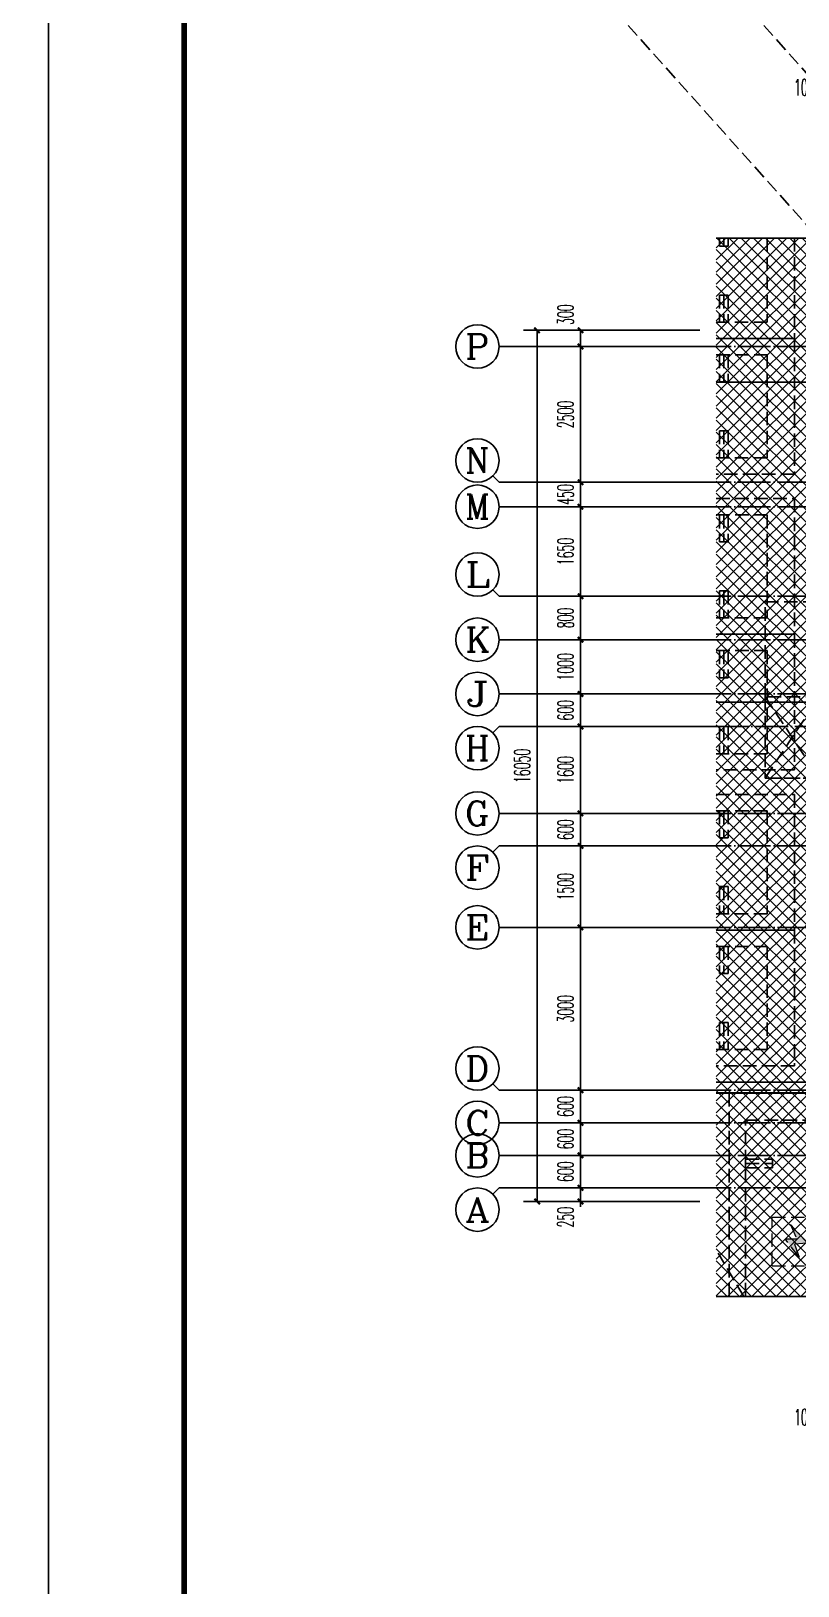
# Model space of a CAD drawing. Extents: x 27938 to 1507990, y 110129 to 923079.
# Drawn here: x 612082 to 626212, y 594601 to 623245 of the extents above; entities that cross this region are included whole.
import ezdxf
from ezdxf.enums import TextEntityAlignment as Align
from ezdxf.xclip import XClip

# ---------------------------------------------------------------- set-up
doc = ezdxf.new("R2010")
doc.units = 0
doc.header["$LTSCALE"] = 1000
doc.header["$MEASUREMENT"] = 0
doc.header["$XCLIPFRAME"] = 0
for name, pattern in [('5、6、7#楼参照$0$DASH', [0.35, 0.25, -0.1]), ('__DASH', [0.35, 0.25, -0.1]), ('DASH', [0.35, 0.25, -0.1]), ('DOTE', [2.4200000000000004, 2, -0.2, 0.02, -0.2])]:
    doc.linetypes.add(name, pattern=pattern)
doc.layers.add('AE-PARKING', color=70, linetype='5、6、7#楼参照$0$DASH', lineweight=13)
doc.layers.add('填充', color=251, linetype='Continuous', lineweight=5)
for name, color, linetype in [('AXIS', 3, 'Continuous'), ('AXIS_TEXT', 7, 'Continuous'), ('DOTE', 1, 'Continuous'), ('HS-A-停车位（标准）', 9, 'Continuous'), ('HS-A-墙-砖', 2, 'Continuous'), ('HS-A-留孔-顶板面', 3, 'DASH'), ('图框', 140, 'Continuous')]:
    doc.layers.add(name, color=color, linetype=linetype)
doc.layers.add('yichutu', color=7, linetype='Continuous', true_color=0xffffff, plot=False)
doc.styles.add('_TCH_AXIS', font='COMPLEX', dxfattribs={"bigfont": 'GBCBIG'})
doc.styles.add('_TCH_DIM_T3', font='SIMPLEX.shx', dxfattribs={"width": 0.4941176470588236, "bigfont": 'GBCBIG.shx'})
doc.styles.add('COMPLEX', font='COMPLEX')
doc.dimstyles.new('_TCH_ARCH&&100', dxfattribs={"dimtxt": 297.5, "dimasz": 100, "dimexe": 250, "dimexo": 300, "dimgap": 126.25, "dimtad": 1, "dimdec": 0, "dimzin": 0, "dimdsep": 46, "dimtxsty": '_TCH_DIM_T3', "dimblk": 'ARCHTICK', "dimcen": 0.09, "dimclrt": 4, "dimazin": 2, "dimtfac": 1, "dimtdec": 0, "dimtix": 1, "dimtmove": 2, "dimatfit": 3, "dimfxl": 100, "dimtolj": 1, "dimtzin": 0, "dimarcsym": 0})

# ---------------------------------------------------------------- blocks, each defined once
blk = doc.blocks.new('A$C25A378E3')
at = {"layer": 'HS-A-停车位（标准）', "linetype": 'DASH'}
for p, q in [((299.9288666398497, 4280.200665866025), (299.9276344913524, 4120.200664976728)), ((299.9276344913524, 4120.200664976728), (799.9273485837039, 4120.008946264163)), ((299.9282505712472, 4200.200665451237), (799.9279646449722, 4200.00894667895)), ((299.9288666398497, 4280.200665866025), (799.9285807174165, 4280.00894703425)), ((799.9285807174165, 4280.00894703425), (799.9273485837039, 4120.008946264163)), ((1699.929113851395, 4280.193678615266), (1699.927881702897, 4120.19367778569)), ((1699.927881702897, 4120.19367778569), (2199.927595795365, 4120.001958953799)), ((1699.928497782676, 4200.193678200361), (2199.928211856517, 4200.001959428308)), ((1699.929113851395, 4280.193678615266), (2199.928827928961, 4280.001959843212)), ((2199.928827928961, 4280.001959843212), (2199.927595795365, 4120.001958953799)), ((300.0205537431175, 1700.046125917463), (-199.9740653929766, 2550.049336581258)), ((2200.020893819514, 1700.035927985562), (2700.026429273654, 2550.032717227354))]:
    blk.add_line(p, q, dxfattribs=at)
for points in [[(1.164153218269348e-10, 5499.999999999884), (2499.999999842257, 5499.971898506512), (2499.938176556607, -0.02810114610474557), (-0.06182328553404659, 3.472669050097466e-07)], [(299.9943796824664, 4999.996627852321), (2199.994379562442, 4999.975270717288), (2199.938176575466, -0.02472896687686443), (299.9381766954903, -0.003371831844560802)]]:
    blk.add_lwpolyline(points, close=True, dxfattribs=at)
blk = doc.blocks.new('充电车位')
at = {"layer": 'AE-PARKING', "linetype": 'ByBlock'}
h = blk.add_hatch(color=1, dxfattribs=at)
h.dxf.hatch_style = 1
h.paths.add_polyline_path([(-1007586.192309124, -1042637.750552036), (-1007473.70691881, -1042375.484842397), (-1007689.223537753, -1042375.484842405), (-1007425.007632948, -1042030.478523538), (-1007514.574478829, -1042281.719792634), (-1007278.962196556, -1042297.991757713)])
at = {"layer": 'AE-PARKING', "color": 1}
for p, q in [((-1007928.602682202, -1041872.947363779), (-1007028.602682206, -1041872.947363779)), ((-1007928.602682199, -1041872.947363779), (-1007928.602682201, -1042772.947363771)), ((-1007028.602682203, -1041872.947363779), (-1007028.602682201, -1042772.947363771)), ((-1007928.602682204, -1042772.947363771), (-1007028.602682201, -1042772.947363771))]:
    blk.add_line(p, q, dxfattribs=at)
at = {"layer": 'AE-PARKING', "color": 1, "linetype": 'ByBlock'}
for p, q in [((-1007425.007632948, -1042030.478523538), (-1007689.223537753, -1042375.484842405)), ((-1007425.007632948, -1042030.478523538), (-1007514.574478829, -1042281.719792634)), ((-1007278.962196556, -1042297.991757713), (-1007586.192309124, -1042637.750552036)), ((-1007514.574478829, -1042281.719792634), (-1007278.962196556, -1042297.991757713)), ((-1007689.223537753, -1042375.484842405), (-1007473.70691881, -1042375.484842397)), ((-1007586.192309124, -1042637.750552036), (-1007473.70691881, -1042375.484842397))]:
    blk.add_line(p, q, dxfattribs=at)
blk = doc.blocks.new('A$C74D73064')
at = {"layer": '填充'}
h = blk.add_hatch(dxfattribs=at)
h.set_pattern_fill('ANSI37', color=196, scale=100, style=0)
h.set_pattern_definition([(45, (-58932.59737397294, 57522.26104246161), (-112.2532015133644, 112.2532015133644), []), (135, (-58932.59737397294, 57522.26104246161), (-112.2532015133644, -112.2532015133644), [])])
h.paths.add_polyline_path([(80665.17657511955, 65672.48837301414), (80665.16932242422, 67372.48837294616), (76315.42368363193, 67372.47708903544), (76315.44392695435, 65922.31491917116), (73815.27983643705, 65922.28001850366), (73815.70312912099, 63022.07399201696), (71715.62008735508, 63022.08716759388), (71715.62008629018, 58172.52289359935), (76465.42623533832, 58172.52289476292), (76465.42663210043, 57472.26040527446), (81365.36264781794, 57472.33170770865), (81365.36493707402, 59522.34522828285), (81765.3190175374, 59522.16067231307), (81765.3167283663, 61372.41094861017), (79315.43034706055, 61372.50304306741), (79315.43729322893, 65672.48837303871)], flags=16)
h.paths.add_polyline_path([(104365.4086881626, 66522.63366111729), (104365.4076288358, 67421.37207475211), (100065.881475899, 67423.14449472248), (100065.8795978961, 65672.65199905203), (101315.6179143765, 65672.65199907881), (101315.4711288555, 61472.51502871164), (96715.47766501829, 61472.51356931019), (96715.47981255525, 58172.52251458913), (101465.4718973952, 58172.52251474874), (101465.4718925493, 57472.25621834851), (104165.4718936068, 57472.25621835887), (104165.4718936031, 59522.25982905645), (107365.4438624625, 59522.24441909161), (107365.4570225276, 63822.26013017795), (106865.5058597741, 63822.24568696052), (106865.4991138614, 66522.58811312297)], flags=16)
h.paths.add_polyline_path([(63315.42633097706, 70272.25290802703), (117315.4131985184, 70272.25290802703), (117315.4131985184, 50772.25290920387), (63315.42633097706, 50772.25290920387)])
at = {"color": 3}
blk.add_lwpolyline([(63315.42633097706, 70272.25290802703), (117315.4131985184, 70272.25290802703), (117315.4131985184, 50772.25290920387), (63315.42633097706, 50772.25290920387)], close=True, dxfattribs=at)
at = {"layer": 'DOTE', "color": 5}
for p, q in [((-13744.9648988698, 67619.2564616513), (186069.1586907377, 67619.2564616513)), ((186069.1586907371, 61719.25646165141), (-82096.49317365023, 61719.25646165141)), ((186069.1586907378, 54519.25646165141), (-82096.49317365023, 54519.25646165141))]:
    blk.add_line(p, q, dxfattribs=at)
at = {"layer": 'HS-A-墙-砖'}
for p, q in [((65215.43707447666, 54722.25331598031), (59129.9034586523, 54722.253213665)), ((59129.90346201487, 54522.253213665), (65215.43707447667, 54522.25331598029))]:
    blk.add_line(p, q, dxfattribs=at)
at = {"layer": 'HS-A-留孔-顶板面'}
for points in [[(64215.4263241482, 61822.2653923399), (64215.49083408469, 63572.23720520316), (65515.3565243301, 63572.34190959751)], [(64215.43707447744, 61822.2653923399), (64215.43707447744, 60322.2653923399), (65215.43707447744, 60322.2653923399), (65215.43707447744, 61822.2653923399), (64215.43707447744, 61822.2653923399), (65215.43707447744, 60322.2653923399), (64215.43707447744, 60322.2653923399), (65215.43707447744, 61822.2653923399)]]:
    blk.add_lwpolyline(points, dxfattribs=at)
at = {"layer": 'AE-PARKING', "xscale": -0.9999999999999998, "rotation": 180.0025062727504}
blk.add_blockref('充电车位', (1072318.531689415, -990494.9908901869), dxfattribs=at)
at = {"layer": 'HS-A-停车位（标准）', "linetype": 'DASH'}
for p, rotation in [((59256.63958034315, 70922.1914756198), 270.0006440387873), ((59256.63958034315, 68422.1914756198), 270.0006440387873), ((59256.63958034292, 65472.19147561979), 270.0006440387873), ((59256.63958034292, 62972.19147561979), 270.0006440387873), ((59256.63958034292, 60022.19147561979), 270.0006440387873), ((59256.63958034292, 57522.19147561979), 270.0006440387873), ((63555.03510113072, 49019.25646199903), 0.000644038787326284)]:
    blk.add_blockref('A$C25A378E3', p, dxfattribs=dict(at, rotation=rotation))
blk = doc.blocks.new('HFHFTHFD')
at = {"layer": 'DOTE', "color": 0, "linetype": 'DOTE', "ltscale": 0.3}
for p, q in [((472616.5787020951, 610948.8100463543), (418616.5787028495, 610948.8100463543)), ((472616.5787020951, 608448.8100463543), (418616.5787028495, 608448.8100463543)), ((472616.5787020951, 607998.8100463543), (418616.5787028495, 607998.8100463543)), ((472616.5787020951, 606348.8100465569), (418616.5787028495, 606348.8100465569)), ((472616.5787020951, 605548.8100406288), (418616.5787028495, 605548.8100406289)), ((472616.5787020951, 604548.8100471114), (418616.5787028495, 604548.8100471116)), ((418616.5787028495, 603949.0803176122), (472616.5787020951, 603949.0802720234)), ((472616.5787020951, 602348.8100463724), (418616.5787028495, 602348.8100463726)), ((472616.5787020951, 601748.8100473221), (418616.5787028495, 601748.8100473222)), ((472616.5787020951, 600248.810045596), (418616.5787028495, 600248.8100466327)), ((472616.5787020951, 597248.8100389724), (418616.5787028495, 597248.8100389724)), ((472616.5787020951, 596648.8100389723), (418616.5787028495, 596648.8100389723)), ((472616.5787020951, 596048.810047531), (418616.5787028495, 596048.810047531)), ((472616.5787020951, 595448.810047531), (418616.5787028495, 595448.8100475312))]:
    blk.add_line(p, q, dxfattribs=at)
blk = doc.blocks.new('TK')
at = {"layer": '图框'}
blk.add_lwpolyline([(465375.0184975343, 548713.6539831527), (549475.0184975343, 548713.6539831527), (549475.0184975343, 489313.6539831528), (465375.0184975343, 489313.6539831528)], close=True, dxfattribs=at)
blk.add_lwpolyline([(465375.0184975343, 548713.6539831527), (549475.0184975343, 548713.6539831527), (549475.0184975343, 489313.6539831528), (465375.0184975343, 489313.6539831528)], close=True, dxfattribs=at)
at = {"layer": '图框', "const_width": 100}
blk.add_lwpolyline([(548475.0184975343, 490313.6539831528), (548475.0184975343, 547713.6539831527), (467875.0184975343, 547713.6539831527), (467875.0184975343, 490313.6539831528)], close=True, dxfattribs=at)
blk = doc.blocks.new('yct-841-594-84100-59399.9999999999-100-1000.0')
at = {"layer": 'yichutu', "color": 7, "true_color": 0xffffff}
blk.add_lwpolyline([(0, 0), (0, 59399.99999999994), (84100, 59399.99999999994), (84100, 0)], close=True, dxfattribs=at)
blk = doc.blocks.new('_ArchTick')
at = {"color": 0, "linetype": 'ByBlock', "const_width": 0.4}
blk.add_lwpolyline([(-0.5, -0.5), (0.5, 0.5)], dxfattribs=at)
blk = doc.blocks.new('*D1567')
at = {"layer": 'AXIS', "color": 0, "lineweight": -2}
for p, q in [((624406.3308911563, 601932.5644896363), (621956.3308911563, 601932.5644896363)), ((622206.3308911563, 601932.5644896363), (622206.3308911563, 602032.5644896363)), ((622206.3308911563, 601682.5644896365), (622206.3308911563, 601932.5644896363)), ((624406.3308911563, 601682.5644896365), (621956.3308911563, 601682.5644896365)), ((622206.3308911563, 601682.5644896365), (622206.3308911563, 601582.5644896365))]:
    blk.add_line(p, q, dxfattribs=at)
at = {"layer": 'Defpoints', "color": 0}
for p in [(622206.3308911563, 601932.5644896363), (624706.3308911563, 601932.5644896363), (624706.3308911563, 601682.5644896365)]:
    blk.add_point(p, dxfattribs=at)
at = {"layer": 'AXIS', "color": 0, "lineweight": -2, "xscale": 100, "yscale": 100, "zscale": 100}
for p, rotation in [((622206.3308911563, 601932.5644896363), 270), ((622206.3308911563, 601682.5644896365), 90)]:
    blk.add_blockref('_ArchTick', p, dxfattribs=dict(at, rotation=rotation))
at = {"layer": 'AXIS', "color": 4, "insert": (621931.3308911563, 601393.5644896365), "char_height": 297.5, "attachment_point": 5, "rotation": 90, "style": '_TCH_DIM_T3'}
blk.add_mtext('\\A1;250', dxfattribs=at)
blk = doc.blocks.new('*D1568')
at = {"layer": 'AXIS', "color": 0, "lineweight": -2}
for p, q in [((624406.3308911563, 602532.5644896366), (621956.3308911563, 602532.5644896366)), ((622206.3308911563, 602532.5644896366), (622206.3308911563, 602632.5644896366)), ((622206.3308911563, 601932.5644896363), (622206.3308911563, 602532.5644896366)), ((624406.3308911563, 601932.5644896363), (621956.3308911563, 601932.5644896363)), ((622206.3308911563, 601932.5644896363), (622206.3308911563, 601832.5644896363))]:
    blk.add_line(p, q, dxfattribs=at)
at = {"layer": 'Defpoints', "color": 0}
for p in [(622206.3308911563, 602532.5644896366), (624706.3308911563, 602532.5644896366), (624706.3308911563, 601932.5644896363)]:
    blk.add_point(p, dxfattribs=at)
at = {"layer": 'AXIS', "color": 0, "lineweight": -2, "xscale": 100, "yscale": 100, "zscale": 100}
for p, rotation in [((622206.3308911563, 602532.5644896366), 270), ((622206.3308911563, 601932.5644896363), 90)]:
    blk.add_blockref('_ArchTick', p, dxfattribs=dict(at, rotation=rotation))
at = {"layer": 'AXIS', "color": 4, "insert": (621931.3308911562, 602232.5644896366), "char_height": 297.5, "attachment_point": 5, "rotation": 90, "style": '_TCH_DIM_T3'}
blk.add_mtext('\\A1;600', dxfattribs=at)
blk = doc.blocks.new('*D1569')
at = {"layer": 'AXIS', "color": 0, "lineweight": -2}
for p, q in [((624406.3308911563, 603132.5644896359), (621956.3308911563, 603132.5644896359)), ((622206.3308911563, 603132.5644896359), (622206.3308911563, 603232.5644896359)), ((622206.3308911563, 602532.5644896366), (622206.3308911563, 603132.5644896359)), ((624406.3308911563, 602532.5644896366), (621956.3308911563, 602532.5644896366)), ((622206.3308911563, 602532.5644896366), (622206.3308911563, 602432.5644896366))]:
    blk.add_line(p, q, dxfattribs=at)
at = {"layer": 'Defpoints', "color": 0}
for p in [(622206.3308911563, 603132.5644896359), (624706.3308911563, 603132.5644896359), (624706.3308911563, 602532.5644896366)]:
    blk.add_point(p, dxfattribs=at)
at = {"layer": 'AXIS', "color": 0, "lineweight": -2, "xscale": 100, "yscale": 100, "zscale": 100}
for p, rotation in [((622206.3308911563, 603132.5644896359), 270), ((622206.3308911563, 602532.5644896366), 90)]:
    blk.add_blockref('_ArchTick', p, dxfattribs=dict(at, rotation=rotation))
at = {"layer": 'AXIS', "color": 4, "insert": (621931.3308911562, 602832.5644896363), "char_height": 297.5, "attachment_point": 5, "rotation": 90, "style": '_TCH_DIM_T3'}
blk.add_mtext('\\A1;600', dxfattribs=at)
blk = doc.blocks.new('*D1570')
at = {"layer": 'AXIS', "color": 0, "lineweight": -2}
for p, q in [((622206.3308911563, 603732.564489635), (622206.3308911563, 603832.564489635)), ((624406.3308911563, 603732.564489635), (621956.3308911563, 603732.564489635)), ((622206.3308911563, 603132.5644896359), (622206.3308911563, 603732.564489635)), ((624406.3308911563, 603132.5644896359), (621956.3308911563, 603132.5644896359)), ((622206.3308911563, 603132.5644896359), (622206.3308911563, 603032.5644896359))]:
    blk.add_line(p, q, dxfattribs=at)
at = {"layer": 'Defpoints', "color": 0}
for p in [(622206.3308911563, 603732.564489635), (624706.3308911563, 603732.564489635), (624706.3308911563, 603132.5644896359)]:
    blk.add_point(p, dxfattribs=at)
at = {"layer": 'AXIS', "color": 0, "lineweight": -2, "xscale": 100, "yscale": 100, "zscale": 100}
for p, rotation in [((622206.3308911563, 603732.564489635), 270), ((622206.3308911563, 603132.5644896359), 90)]:
    blk.add_blockref('_ArchTick', p, dxfattribs=dict(at, rotation=rotation))
at = {"layer": 'AXIS', "color": 4, "insert": (621931.3308911562, 603432.5644896356), "char_height": 297.5, "attachment_point": 5, "rotation": 90, "style": '_TCH_DIM_T3'}
blk.add_mtext('\\A1;600', dxfattribs=at)
blk = doc.blocks.new('*D1571')
at = {"layer": 'AXIS', "color": 0, "lineweight": -2}
for p, q in [((624406.3308911563, 606732.5644887381), (621956.3308911563, 606732.5644887381)), ((622206.3308911563, 603732.564489635), (622206.3308911563, 606732.5644887381)), ((624406.3308911563, 603732.564489635), (621956.3308911563, 603732.564489635))]:
    blk.add_line(p, q, dxfattribs=at)
at = {"layer": 'Defpoints', "color": 0}
for p in [(622206.3308911563, 606732.5644887381), (624706.3308911563, 606732.5644887381), (624706.3308911563, 603732.564489635)]:
    blk.add_point(p, dxfattribs=at)
at = {"layer": 'AXIS', "color": 0, "lineweight": -2, "xscale": 100, "yscale": 100, "zscale": 100}
for p, rotation in [((622206.3308911563, 606732.5644887381), 90), ((622206.3308911563, 603732.564489635), 270)]:
    blk.add_blockref('_ArchTick', p, dxfattribs=dict(at, rotation=rotation))
at = {"layer": 'AXIS', "color": 4, "insert": (621931.3308911562, 605232.5644891867), "char_height": 297.5, "attachment_point": 5, "rotation": 90, "style": '_TCH_DIM_T3'}
blk.add_mtext('\\A1;3000', dxfattribs=at)
blk = doc.blocks.new('*D1572')
at = {"layer": 'AXIS', "color": 0, "lineweight": -2}
for p, q in [((624406.3308911563, 608232.5644894275), (621956.3308911563, 608232.5644894275)), ((622206.3308911563, 606732.5644887381), (622206.3308911563, 608232.5644894275)), ((624406.3308911563, 606732.5644887381), (621956.3308911563, 606732.5644887381))]:
    blk.add_line(p, q, dxfattribs=at)
at = {"layer": 'Defpoints', "color": 0}
for p in [(622206.3308911563, 608232.5644894275), (624706.3308911563, 608232.5644894275), (624706.3308911563, 606732.5644887381)]:
    blk.add_point(p, dxfattribs=at)
at = {"layer": 'AXIS', "color": 0, "lineweight": -2, "xscale": 100, "yscale": 100, "zscale": 100}
for p, rotation in [((622206.3308911563, 608232.5644894275), 90), ((622206.3308911563, 606732.5644887381), 270)]:
    blk.add_blockref('_ArchTick', p, dxfattribs=dict(at, rotation=rotation))
at = {"layer": 'AXIS', "color": 4, "insert": (621931.3308911562, 607482.5644890829), "char_height": 297.5, "attachment_point": 5, "rotation": 90, "style": '_TCH_DIM_T3'}
blk.add_mtext('\\A1;1500', dxfattribs=at)
blk = doc.blocks.new('*D1573')
at = {"layer": 'AXIS', "color": 0, "lineweight": -2}
for p, q in [((624406.3308911563, 608832.5644884777), (621956.3308911563, 608832.5644884777)), ((622206.3308911563, 608832.5644884777), (622206.3308911563, 608932.5644884777)), ((622206.3308911563, 608232.5644894275), (622206.3308911563, 608832.5644884777)), ((624406.3308911563, 608232.5644894275), (621956.3308911563, 608232.5644894275)), ((622206.3308911563, 608232.5644894275), (622206.3308911563, 608132.5644894275))]:
    blk.add_line(p, q, dxfattribs=at)
at = {"layer": 'Defpoints', "color": 0}
for p in [(622206.3308911563, 608832.5644884777), (624706.3308911563, 608832.5644884777), (624706.3308911563, 608232.5644894275)]:
    blk.add_point(p, dxfattribs=at)
at = {"layer": 'AXIS', "color": 0, "lineweight": -2, "xscale": 100, "yscale": 100, "zscale": 100}
for p, rotation in [((622206.3308911563, 608832.5644884777), 270), ((622206.3308911563, 608232.5644894275), 90)]:
    blk.add_blockref('_ArchTick', p, dxfattribs=dict(at, rotation=rotation))
at = {"layer": 'AXIS', "color": 4, "insert": (621931.3308911562, 608532.5644889527), "char_height": 297.5, "attachment_point": 5, "rotation": 90, "style": '_TCH_DIM_T3'}
blk.add_mtext('\\A1;600', dxfattribs=at)
blk = doc.blocks.new('*D1574')
at = {"layer": 'AXIS', "color": 0, "lineweight": -2}
for p, q in [((624406.3308911563, 610432.8347597173), (621956.3308911563, 610432.8347597173)), ((622206.3308911563, 608832.5644884777), (622206.3308911563, 610432.8347597173)), ((624406.3308911563, 608832.5644884777), (621956.3308911563, 608832.5644884777))]:
    blk.add_line(p, q, dxfattribs=at)
at = {"layer": 'Defpoints', "color": 0}
for p in [(622206.3308911563, 610432.8347597173), (624706.3308911563, 610432.8347597173), (624706.3308911563, 608832.5644884777)]:
    blk.add_point(p, dxfattribs=at)
at = {"layer": 'AXIS', "color": 0, "lineweight": -2, "xscale": 100, "yscale": 100, "zscale": 100}
for p, rotation in [((622206.3308911563, 610432.8347597173), 90), ((622206.3308911563, 608832.5644884777), 270)]:
    blk.add_blockref('_ArchTick', p, dxfattribs=dict(at, rotation=rotation))
at = {"layer": 'AXIS', "color": 4, "insert": (621931.3308911562, 609632.6996240977), "char_height": 297.5, "attachment_point": 5, "rotation": 90, "style": '_TCH_DIM_T3'}
blk.add_mtext('\\A1;1600', dxfattribs=at)
blk = doc.blocks.new('*D1575')
at = {"layer": 'AXIS', "color": 0, "lineweight": -2}
for p, q in [((624406.3308911563, 611032.5644892165), (621956.3308911563, 611032.5644892165)), ((622206.3308911563, 611032.5644892165), (622206.3308911563, 611132.5644892165)), ((622206.3308911563, 610432.8347597173), (622206.3308911563, 611032.5644892165)), ((624406.3308911563, 610432.8347597173), (621956.3308911563, 610432.8347597173)), ((622206.3308911563, 610432.8347597173), (622206.3308911563, 610332.8347597173))]:
    blk.add_line(p, q, dxfattribs=at)
at = {"layer": 'Defpoints', "color": 0}
for p in [(622206.3308911563, 611032.5644892165), (624706.3308911563, 611032.5644892165), (624706.3308911563, 610432.8347597173)]:
    blk.add_point(p, dxfattribs=at)
at = {"layer": 'AXIS', "color": 0, "lineweight": -2, "xscale": 100, "yscale": 100, "zscale": 100}
for p, rotation in [((622206.3308911563, 611032.5644892165), 270), ((622206.3308911563, 610432.8347597173), 90)]:
    blk.add_blockref('_ArchTick', p, dxfattribs=dict(at, rotation=rotation))
at = {"layer": 'AXIS', "color": 4, "insert": (621931.3308911562, 610732.6996244671), "char_height": 297.5, "attachment_point": 5, "rotation": 90, "style": '_TCH_DIM_T3'}
blk.add_mtext('\\A1;600', dxfattribs=at)
blk = doc.blocks.new('*D1576')
at = {"layer": 'AXIS', "color": 0, "lineweight": -2}
for p, q in [((624406.3308911563, 612032.5644827341), (621956.3308911563, 612032.5644827341)), ((622206.3308911563, 611032.5644892165), (622206.3308911563, 612032.5644827341)), ((624406.3308911563, 611032.5644892165), (621956.3308911563, 611032.5644892165))]:
    blk.add_line(p, q, dxfattribs=at)
at = {"layer": 'Defpoints', "color": 0}
for p in [(622206.3308911563, 612032.5644827341), (624706.3308911563, 612032.5644827341), (624706.3308911563, 611032.5644892165)]:
    blk.add_point(p, dxfattribs=at)
at = {"layer": 'AXIS', "color": 0, "lineweight": -2, "xscale": 100, "yscale": 100, "zscale": 100}
for p, rotation in [((622206.3308911563, 612032.5644827341), 90), ((622206.3308911563, 611032.5644892165), 270)]:
    blk.add_blockref('_ArchTick', p, dxfattribs=dict(at, rotation=rotation))
at = {"layer": 'AXIS', "color": 4, "insert": (621931.3308911562, 611532.5644859754), "char_height": 297.5, "attachment_point": 5, "rotation": 90, "style": '_TCH_DIM_T3'}
blk.add_mtext('\\A1;1000', dxfattribs=at)
blk = doc.blocks.new('*D1577')
at = {"layer": 'AXIS', "color": 0, "lineweight": -2}
for p, q in [((624406.3308911563, 612832.5644886638), (621956.3308911563, 612832.5644886638)), ((622206.3308911563, 612032.5644827341), (622206.3308911563, 612832.5644886638)), ((624406.3308911563, 612032.5644827341), (621956.3308911563, 612032.5644827341))]:
    blk.add_line(p, q, dxfattribs=at)
at = {"layer": 'Defpoints', "color": 0}
for p in [(622206.3308911563, 612832.5644886638), (624706.3308911563, 612832.5644886638), (624706.3308911563, 612032.5644827341)]:
    blk.add_point(p, dxfattribs=at)
at = {"layer": 'AXIS', "color": 0, "lineweight": -2, "xscale": 100, "yscale": 100, "zscale": 100}
for p, rotation in [((622206.3308911563, 612832.5644886638), 90), ((622206.3308911563, 612032.5644827341), 270)]:
    blk.add_blockref('_ArchTick', p, dxfattribs=dict(at, rotation=rotation))
at = {"layer": 'AXIS', "color": 4, "insert": (621931.3308911562, 612432.564485699), "char_height": 297.5, "attachment_point": 5, "rotation": 90, "style": '_TCH_DIM_T3'}
blk.add_mtext('\\A1;800', dxfattribs=at)
blk = doc.blocks.new('*D1578')
at = {"layer": 'AXIS', "color": 0, "lineweight": -2}
for p, q in [((624406.3308911563, 614482.5644884597), (621956.3308911563, 614482.5644884597)), ((622206.3308911563, 612832.5644886638), (622206.3308911563, 614482.5644884597)), ((624406.3308911563, 612832.5644886638), (621956.3308911563, 612832.5644886638))]:
    blk.add_line(p, q, dxfattribs=at)
at = {"layer": 'Defpoints', "color": 0}
for p in [(622206.3308911563, 614482.5644884597), (624706.3308911563, 614482.5644884597), (624706.3308911563, 612832.5644886638)]:
    blk.add_point(p, dxfattribs=at)
at = {"layer": 'AXIS', "color": 0, "lineweight": -2, "xscale": 100, "yscale": 100, "zscale": 100}
for p, rotation in [((622206.3308911563, 614482.5644884597), 90), ((622206.3308911563, 612832.5644886638), 270)]:
    blk.add_blockref('_ArchTick', p, dxfattribs=dict(at, rotation=rotation))
at = {"layer": 'AXIS', "color": 4, "insert": (621931.3308911562, 613657.5644885618), "char_height": 297.5, "attachment_point": 5, "rotation": 90, "style": '_TCH_DIM_T3'}
blk.add_mtext('\\A1;1650', dxfattribs=at)
blk = doc.blocks.new('*D1579')
at = {"layer": 'AXIS', "color": 0, "lineweight": -2}
for p, q in [((622206.3308911563, 614932.5644884596), (622206.3308911563, 615032.5644884596)), ((624406.3308911563, 614932.5644884596), (621956.3308911563, 614932.5644884596)), ((622206.3308911563, 614482.5644884597), (622206.3308911563, 614932.5644884596)), ((624406.3308911563, 614482.5644884597), (621956.3308911563, 614482.5644884597)), ((622206.3308911563, 614482.5644884597), (622206.3308911563, 614382.5644884597))]:
    blk.add_line(p, q, dxfattribs=at)
at = {"layer": 'Defpoints', "color": 0}
for p in [(622206.3308911563, 614932.5644884596), (624706.3308911563, 614932.5644884596), (624706.3308911563, 614482.5644884597)]:
    blk.add_point(p, dxfattribs=at)
at = {"layer": 'AXIS', "color": 0, "lineweight": -2, "xscale": 100, "yscale": 100, "zscale": 100}
for p, rotation in [((622206.3308911563, 614932.5644884596), 270), ((622206.3308911563, 614482.5644884597), 90)]:
    blk.add_blockref('_ArchTick', p, dxfattribs=dict(at, rotation=rotation))
at = {"layer": 'AXIS', "color": 4, "insert": (621931.3308911562, 614707.5644884598), "char_height": 297.5, "attachment_point": 5, "rotation": 90, "style": '_TCH_DIM_T3'}
blk.add_mtext('\\A1;450', dxfattribs=at)
blk = doc.blocks.new('*D1580')
at = {"layer": 'AXIS', "color": 0, "lineweight": -2}
for p, q in [((624406.3308911563, 617432.5644884596), (621956.3308911563, 617432.5644884596)), ((622206.3308911563, 614932.5644884596), (622206.3308911563, 617432.5644884596)), ((624406.3308911563, 614932.5644884596), (621956.3308911563, 614932.5644884596))]:
    blk.add_line(p, q, dxfattribs=at)
at = {"layer": 'Defpoints', "color": 0}
for p in [(622206.3308911563, 617432.5644884596), (624706.3308911563, 617432.5644884596), (624706.3308911563, 614932.5644884596)]:
    blk.add_point(p, dxfattribs=at)
at = {"layer": 'AXIS', "color": 0, "lineweight": -2, "xscale": 100, "yscale": 100, "zscale": 100}
for p, rotation in [((622206.3308911563, 617432.5644884596), 90), ((622206.3308911563, 614932.5644884596), 270)]:
    blk.add_blockref('_ArchTick', p, dxfattribs=dict(at, rotation=rotation))
at = {"layer": 'AXIS', "color": 4, "insert": (621931.3308911562, 616182.5644884597), "char_height": 297.5, "attachment_point": 5, "rotation": 90, "style": '_TCH_DIM_T3'}
blk.add_mtext('\\A1;2500', dxfattribs=at)
blk = doc.blocks.new('*D1581')
at = {"layer": 'AXIS', "color": 0, "lineweight": -2}
for p, q in [((624406.3308911563, 617732.5631829288), (621956.3308911563, 617732.5631829288)), ((622206.3308911563, 617432.5644884596), (622206.3308911563, 617732.5631829288)), ((624406.3308911563, 617432.5644884596), (621956.3308911563, 617432.5644884596))]:
    blk.add_line(p, q, dxfattribs=at)
at = {"layer": 'Defpoints', "color": 0}
for p in [(622206.3308911563, 617732.5631829288), (624706.3308911563, 617732.5631829288), (624706.3308911563, 617432.5644884596)]:
    blk.add_point(p, dxfattribs=at)
at = {"layer": 'AXIS', "color": 0, "lineweight": -2, "xscale": 100, "yscale": 100, "zscale": 100}
for p, rotation in [((622206.3308911563, 617732.5631829288), 90), ((622206.3308911563, 617432.5644884596), 270)]:
    blk.add_blockref('_ArchTick', p, dxfattribs=dict(at, rotation=rotation))
at = {"layer": 'AXIS', "color": 4, "insert": (621931.3308911563, 618021.5631829287), "char_height": 297.5, "attachment_point": 5, "rotation": 90, "style": '_TCH_DIM_T3'}
blk.add_mtext('\\A1;300', dxfattribs=at)
blk = doc.blocks.new('*D1582')
at = {"layer": 'AXIS', "color": 0, "lineweight": -2}
for p, q in [((624406.3308911563, 617732.5631829288), (621156.3308911563, 617732.5631829288)), ((621406.3308911563, 601682.5644896365), (621406.3308911563, 617732.5631829288)), ((624406.3308911563, 601682.5644896365), (621156.3308911563, 601682.5644896365))]:
    blk.add_line(p, q, dxfattribs=at)
at = {"layer": 'Defpoints', "color": 0}
for p in [(621406.3308911563, 617732.5631829288), (624706.3308911563, 617732.5631829288), (624706.3308911563, 601682.5644896365)]:
    blk.add_point(p, dxfattribs=at)
at = {"layer": 'AXIS', "color": 0, "lineweight": -2, "xscale": 100, "yscale": 100, "zscale": 100}
for p, rotation in [((621406.3308911563, 617732.5631829288), 90), ((621406.3308911563, 601682.5644896365), 270)]:
    blk.add_blockref('_ArchTick', p, dxfattribs=dict(at, rotation=rotation))
at = {"layer": 'AXIS', "color": 4, "insert": (621131.3308911562, 609707.5638362828), "char_height": 297.5, "attachment_point": 5, "rotation": 90, "style": '_TCH_DIM_T3'}
blk.add_mtext('\\A1;16050', dxfattribs=at)
blk = doc.blocks.new('*D1595')
at = {"layer": 'AXIS', "color": 0, "lineweight": -2}
for p, q in [((626606.3308911532, 619732.5644884595), (626606.3308911532, 622182.5644884595)), ((626706.3308911561, 619732.5644884595), (626706.3308911561, 622182.5644884595)), ((626606.3308911532, 621932.5644884595), (626506.3308911532, 621932.5644884595)), ((626606.3308911532, 621932.5644884595), (626706.3308911561, 621932.5644884595)), ((626706.3308911561, 621932.5644884595), (626806.3308911561, 621932.5644884595))]:
    blk.add_line(p, q, dxfattribs=at)
at = {"layer": 'Defpoints', "color": 0}
for p in [(626706.3308911561, 621932.5644884595), (626606.3308911532, 619432.5644884595), (626706.3308911561, 619432.5644884595)]:
    blk.add_point(p, dxfattribs=at)
at = {"layer": 'AXIS', "color": 0, "lineweight": -2, "xscale": 100, "yscale": 100, "zscale": 100}
blk.add_blockref('_ArchTick', (626606.3308911532, 621932.5644884595), dxfattribs=at)
at = {"layer": 'AXIS', "color": 0, "lineweight": -2, "xscale": 100, "yscale": 100, "zscale": 100, "rotation": 180}
blk.add_blockref('_ArchTick', (626706.3308911561, 621932.5644884595), dxfattribs=at)
at = {"layer": 'AXIS', "color": 4, "insert": (626331.3308911532, 622207.5644884595), "char_height": 297.5, "attachment_point": 5, "style": '_TCH_DIM_T3'}
blk.add_mtext('\\A1;100', dxfattribs=at)
blk = doc.blocks.new('*D1615')
at = {"layer": 'AXIS', "color": 0, "lineweight": -2}
for p, q in [((626606.3308911418, 599632.5644896365), (626606.3308911418, 597182.5644896365)), ((626706.3308911565, 599632.5644896365), (626706.3308911565, 597182.5644896365)), ((626606.3308911418, 597432.5644896365), (626506.3308911418, 597432.5644896365)), ((626606.3308911418, 597432.5644896365), (626706.3308911565, 597432.5644896365)), ((626706.3308911565, 597432.5644896365), (626806.3308911565, 597432.5644896365))]:
    blk.add_line(p, q, dxfattribs=at)
at = {"layer": 'Defpoints', "color": 0}
for p in [(626606.3308911418, 599932.5644896365), (626706.3308911565, 599932.5644896365), (626706.3308911565, 597432.5644896365)]:
    blk.add_point(p, dxfattribs=at)
at = {"layer": 'AXIS', "color": 0, "lineweight": -2, "xscale": 100, "yscale": 100, "zscale": 100}
blk.add_blockref('_ArchTick', (626606.3308911418, 597432.5644896365), dxfattribs=at)
at = {"layer": 'AXIS', "color": 0, "lineweight": -2, "xscale": 100, "yscale": 100, "zscale": 100, "rotation": 180}
blk.add_blockref('_ArchTick', (626706.3308911565, 597432.5644896365), dxfattribs=at)
at = {"layer": 'AXIS', "color": 4, "insert": (626331.3308911418, 597707.5644896365), "char_height": 297.5, "attachment_point": 5, "style": '_TCH_DIM_T3'}
blk.add_mtext('\\A1;100', dxfattribs=at)
blk = doc.blocks.new('_AXISO')
blk.add_circle((0, 0), 0.5)
at = {"layer": 'AXIS_TEXT', "style": 'COMPLEX', "width": 1.041666666666667}
blk.add_attdef('A', text='', height=0.56, dxfattribs=at).set_placement((-0.25, -0.28), (0.25, -0.28), align=Align.FIT)

msp = doc.modelspace()

# ---------------------------------------------------------------- linework, layer by layer
at = {"color": 8, "linetype": '__DASH'}
for p, q in [((637956.1366366496, 606732.5645022773), (620633.5059531917, 626086.599995986)), ((640456.3323029253, 606732.5645022773), (623133.7016194673, 626086.599995986))]:
    msp.add_line(p, q, dxfattribs=at)
at = {"layer": 'AXIS', "color": 8}
for p, q in [((624706.3308911563, 617432.5644884595), (620706.3308911563, 617432.5644884595)), ((620589.173603631, 615049.7217759849), (620706.3308911563, 614932.5644884595)), ((624706.3308911563, 614932.5644884595), (620706.3308911563, 614932.5644884595)), ((624706.3308911563, 614482.5644884595), (620706.3308911563, 614482.5644884595)), ((620589.173603631, 612949.721776189), (620706.3308911563, 612832.5644886637)), ((624706.3308911563, 612832.5644886637), (620706.3308911563, 612832.5644886637)), ((624706.3308911563, 612032.5644827358), (620706.3308911563, 612032.5644827358)), ((624706.3308911563, 611032.5644892164), (620706.3308911563, 611032.5644892164)), ((620589.1736030402, 610315.6774721919), (620706.3308905655, 610432.8347597172)), ((624706.3308905655, 610432.8347597172), (620706.3308905655, 610432.8347597172)), ((624706.3308911563, 608832.5644884779), (620706.3308911563, 608832.5644884779)), ((620589.173603631, 608115.407201902), (620706.3308911563, 608232.5644894274)), ((624706.3308911563, 608232.5644894274), (620706.3308911563, 608232.5644894274)), ((624706.330891166, 606732.5644887377), (620706.330891166, 606732.5644887377)), ((620589.173603631, 603849.7217771618), (620706.3308911563, 603732.5644896365)), ((624706.3308911563, 603732.5644896365), (620706.3308911563, 603732.5644896365)), ((624706.3308911568, 603132.5644896365), (620706.3308911568, 603132.5644896365)), ((624706.3308911563, 602532.5644896365), (620706.3308911563, 602532.5644896365)), ((620589.173603631, 601815.4072021111), (620706.3308911563, 601932.5644896365)), ((624706.3308911563, 601932.5644896365), (620706.3308911563, 601932.5644896365))]:
    msp.add_line(p, q, dxfattribs=at)

# ---------------------------------------------------------------- block references
msp.add_blockref('TK', (147028.8465024657, 92654.34401684708))
at = {"color": 8}
ref = msp.add_blockref('A$C74D73064', (561390.9045602017, 549160.3115804325), dxfattribs=at)
XClip(ref).set_block_clipping_path([(63315.42633097709, 50772.252909203875), (117315.41319851839, 70272.25290802709)])
at = {"color": 169}
msp.add_blockref('HFHFTHFD', (206089.7521883294, 6483.754442105186), dxfattribs=at)
at = {"layer": 'AXIS', "color": 8}
ref = msp.add_blockref('_AXISO', (620306.3308911563, 617432.5644884595), dxfattribs=dict(at, xscale=800, yscale=800, zscale=800))
ref.add_attrib('A', 'P', dxfattribs={"layer": 'AXIS_TEXT', "color": 8, "ltscale": 0.5, "height": 452.5483399593904, "style": '_TCH_AXIS', "width": 1.235294117647267}).set_placement((620080.0567211766, 617206.2903184798), (620532.6050611361, 617206.2903184798), align=Align.FIT)
ref = msp.add_blockref('_AXISO', (620306.3308911563, 615332.5644884595), dxfattribs=dict(at, xscale=800, yscale=800, zscale=800))
ref.add_attrib('A', 'N', dxfattribs={"layer": 'AXIS_TEXT', "color": 8, "ltscale": 0.5, "height": 452.5483399593904, "style": '_TCH_AXIS', "width": 1.105263157894923}).set_placement((620080.0567211766, 615106.2903184798), (620532.6050611361, 615106.2903184798), align=Align.FIT)
ref = msp.add_blockref('_AXISO', (620306.3308911563, 614482.5644884595), dxfattribs=dict(at, xscale=800, yscale=800, zscale=800))
ref.add_attrib('A', 'M', dxfattribs={"layer": 'AXIS_TEXT', "color": 8, "ltscale": 0.5, "height": 452.5483399593904, "style": '_TCH_AXIS'}).set_placement((620080.0567211766, 614256.2903184798), (620532.6050611361, 614256.2903184798), align=Align.FIT)
ref = msp.add_blockref('_AXISO', (620306.3308911563, 613232.5644886637), dxfattribs=dict(at, xscale=800, yscale=800, zscale=800))
ref.add_attrib('A', 'L', dxfattribs={"layer": 'AXIS_TEXT', "color": 8, "ltscale": 0.5, "height": 452.5483399593904, "style": '_TCH_AXIS', "width": 1.400000000000237}).set_placement((620080.0567211766, 613006.290318684), (620532.6050611361, 613006.290318684), align=Align.FIT)
ref = msp.add_blockref('_AXISO', (620306.3308911563, 612032.5644827358), dxfattribs=dict(at, xscale=800, yscale=800, zscale=800))
ref.add_attrib('A', 'K', dxfattribs={"layer": 'AXIS_TEXT', "color": 8, "ltscale": 0.5, "height": 452.5483399593904, "style": '_TCH_AXIS', "width": 1.105263157894923}).set_placement((620080.0567211766, 611806.2903127561), (620532.6050611361, 611806.2903127561), align=Align.FIT)
ref = msp.add_blockref('_AXISO', (620306.3308911563, 611032.5644892164), dxfattribs=dict(at, xscale=800, yscale=800, zscale=800))
ref.add_attrib('A', 'J', dxfattribs={"layer": 'AXIS_TEXT', "color": 8, "ltscale": 0.5, "height": 452.5483399593904, "style": '_TCH_AXIS', "width": 1.909090909091232}).set_placement((620080.0567211766, 610806.2903192367), (620532.6050611361, 610806.2903192367), align=Align.FIT)
ref = msp.add_blockref('_AXISO', (620306.3308905655, 610032.8347597172), dxfattribs=dict(at, xscale=800, yscale=800, zscale=800))
ref.add_attrib('A', 'H', dxfattribs={"layer": 'AXIS_TEXT', "color": 8, "ltscale": 0.5, "height": 452.5483399593904, "style": '_TCH_AXIS', "width": 1.050000000000177}).set_placement((620080.0567205858, 609806.5605897375), (620532.6050605453, 609806.5605897375), align=Align.FIT)
ref = msp.add_blockref('_AXISO', (620306.3308911563, 608832.5644884779), dxfattribs=dict(at, xscale=800, yscale=800, zscale=800))
ref.add_attrib('A', 'G', dxfattribs={"layer": 'AXIS_TEXT', "color": 8, "ltscale": 0.5, "height": 452.5483399593904, "style": '_TCH_AXIS', "width": 1.166666666666864}).set_placement((620080.0567211766, 608606.2903184982), (620532.6050611361, 608606.2903184982), align=Align.FIT)
ref = msp.add_blockref('_AXISO', (620306.3308911563, 607832.5644894274), dxfattribs=dict(at, xscale=800, yscale=800, zscale=800))
ref.add_attrib('A', 'F', dxfattribs={"layer": 'AXIS_TEXT', "color": 8, "ltscale": 0.5, "height": 452.5483399593904, "style": '_TCH_AXIS', "width": 1.312500000000222}).set_placement((620080.0567211766, 607606.2903194476), (620532.6050611361, 607606.2903194476), align=Align.FIT)
ref = msp.add_blockref('_AXISO', (620306.330891166, 606732.5644887377), dxfattribs=dict(at, xscale=800, yscale=800, zscale=800))
ref.add_attrib('A', 'E', dxfattribs={"layer": 'AXIS_TEXT', "color": 8, "ltscale": 0.5, "height": 452.5483399593904, "style": '_TCH_AXIS', "width": 1.312500000000222}).set_placement((620080.0567211863, 606506.290318758), (620532.6050611457, 606506.290318758), align=Align.FIT)
ref = msp.add_blockref('_AXISO', (620306.3308911563, 604132.5644896365), dxfattribs=dict(at, xscale=800, yscale=800, zscale=800))
ref.add_attrib('A', 'D', dxfattribs={"layer": 'AXIS_TEXT', "color": 8, "ltscale": 0.5, "height": 452.5483399593904, "style": '_TCH_AXIS', "width": 1.235294117647267}).set_placement((620080.0567211766, 603906.2903196567), (620532.6050611361, 603906.2903196567), align=Align.FIT)
ref = msp.add_blockref('_AXISO', (620306.3308911568, 603132.5644896365), dxfattribs=dict(at, xscale=800, yscale=800, zscale=800))
ref.add_attrib('A', 'C', dxfattribs={"layer": 'AXIS_TEXT', "color": 8, "ltscale": 0.5, "height": 452.5483399593904, "style": '_TCH_AXIS', "width": 1.400000000000236}).set_placement((620080.0567211771, 602906.2903196567), (620532.6050611365, 602906.2903196567), align=Align.FIT)
ref = msp.add_blockref('_AXISO', (620306.3308911563, 602532.5644896365), dxfattribs=dict(at, xscale=800, yscale=800, zscale=800))
ref.add_attrib('A', 'B', dxfattribs={"layer": 'AXIS_TEXT', "color": 8, "ltscale": 0.5, "height": 452.5483399593904, "style": '_TCH_AXIS', "width": 1.235294117647267}).set_placement((620080.0567211766, 602306.2903196567), (620532.6050611361, 602306.2903196567), align=Align.FIT)
ref = msp.add_blockref('_AXISO', (620306.3308911563, 601532.5644896365), dxfattribs=dict(at, xscale=800, yscale=800, zscale=800))
ref.add_attrib('A', 'A', dxfattribs={"layer": 'AXIS_TEXT', "color": 8, "ltscale": 0.5, "height": 452.5483399593904, "style": '_TCH_AXIS', "width": 1.166666666666864}).set_placement((620080.0567211766, 601306.2903196567), (620532.6050611361, 601306.2903196567), align=Align.FIT)
at = {"layer": 'yichutu'}
msp.add_blockref('yct-841-594-84100-59399.9999999999-100-1000.0', (612403.865, 581967.998), dxfattribs=at)

# ---------------------------------------------------------------- dimensions: what is measured, and where the dimension line sits
at = {"layer": 'AXIS', "color": 8}
for base, p1, p2, angle, picture, middle in [((626706.3308911561, 621932.5644884595), (626606.3308911532, 619432.5644884595), (626706.3308911561, 619432.5644884595), 0, '*D1595', (626331.3308911532, 622207.5644884595)), ((622206.3308911563, 617732.5631829288), (624706.3308911563, 617432.5644884596), (624706.3308911563, 617732.5631829288), 90, '*D1581', (621931.3308911563, 618021.5631829287)), ((622206.3308911563, 601932.5644896363), (624706.3308911563, 601682.5644896365), (624706.3308911563, 601932.5644896363), 90, '*D1567', (621931.3308911563, 601393.5644896365)), ((626706.3308911565, 597432.5644896365), (626606.3308911418, 599932.5644896365), (626706.3308911565, 599932.5644896365), 0, '*D1615', (626331.3308911418, 597707.5644896365))]:
    dim = msp.add_linear_dim(base=base, p1=p1, p2=p2, angle=angle, dimstyle='_TCH_ARCH&&100', dxfattribs=at)
    dim.commit()
    dim.dimension.update_dxf_attribs({"geometry": picture, "text_midpoint": middle, "dimtype": 129})
for p1, p2, distance, picture, middle in [((624706.3308911563, 601682.5644896365), (624706.3308911563, 617732.5631829288), 3300, '*D1582', (621131.3308911562, 609707.5638362828)), ((624706.3308911563, 614932.5644884596), (624706.3308911563, 617432.5644884596), 2500, '*D1580', (621931.3308911562, 616182.5644884597)), ((624706.3308911563, 614482.5644884597), (624706.3308911563, 614932.5644884596), 2500, '*D1579', (621931.3308911562, 614707.5644884598)), ((624706.3308911563, 612832.5644886638), (624706.3308911563, 614482.5644884597), 2500, '*D1578', (621931.3308911562, 613657.5644885618)), ((624706.3308911563, 612032.5644827341), (624706.3308911563, 612832.5644886638), 2500, '*D1577', (621931.3308911562, 612432.564485699)), ((624706.3308911563, 611032.5644892165), (624706.3308911563, 612032.5644827341), 2500, '*D1576', (621931.3308911562, 611532.5644859754)), ((624706.3308911563, 610432.8347597173), (624706.3308911563, 611032.5644892165), 2500, '*D1575', (621931.3308911562, 610732.6996244671)), ((624706.3308911563, 608832.5644884777), (624706.3308911563, 610432.8347597173), 2500, '*D1574', (621931.3308911562, 609632.6996240977)), ((624706.3308911563, 608232.5644894275), (624706.3308911563, 608832.5644884777), 2500, '*D1573', (621931.3308911562, 608532.5644889527)), ((624706.3308911563, 606732.5644887381), (624706.3308911563, 608232.5644894275), 2500, '*D1572', (621931.3308911562, 607482.5644890829)), ((624706.3308911563, 603732.564489635), (624706.3308911563, 606732.5644887381), 2500, '*D1571', (621931.3308911562, 605232.5644891867)), ((624706.3308911563, 603132.5644896359), (624706.3308911563, 603732.564489635), 2500, '*D1570', (621931.3308911562, 603432.5644896356)), ((624706.3308911563, 602532.5644896366), (624706.3308911563, 603132.5644896359), 2500, '*D1569', (621931.3308911562, 602832.5644896363)), ((624706.3308911563, 601932.5644896363), (624706.3308911563, 602532.5644896366), 2500, '*D1568', (621931.3308911562, 602232.5644896366))]:
    dim = msp.add_aligned_dim(p1=p1, p2=p2, distance=distance, dimstyle='_TCH_ARCH&&100', dxfattribs=at)
    dim.commit()
    dim.dimension.update_dxf_attribs({"geometry": picture, "text_midpoint": middle})

doc.saveas('drawing.dxf')
